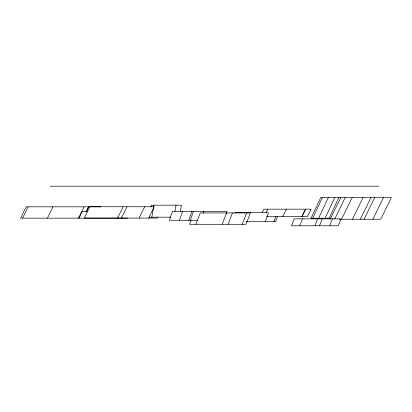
<?xml version="1.0" encoding="UTF-8"?>
<svg xmlns="http://www.w3.org/2000/svg" width="412" height="412" viewBox="0 0 412 412"><rect width="100%" height="100%" fill="white"/><g stroke="black" fill="none" stroke-linecap="round" stroke-linejoin="round"><path stroke-width="0.62" d="M150.931 207.071L151.261 205.176L181.414 205.176L180.312 211.495M151.848 217.175L153.939 205.176M174.915 211.495L176.012 205.176M265.38 221.62L268.408 212.695L234.552 212.695M273.965 221.62L275.783 216.269M277.446 216.269L275.633 221.62L246.278 221.62M179.441 220.281L182.634 211.33M188.722 220.281L191.92 211.33M190.231 220.281L193.429 211.33M203.157 213.117L203.796 211.33M226.368 213.117L227.012 211.33L172.53 211.33L169.332 220.281L197.338 220.281M299.74 225.802L302.449 218.834M314.912 225.802L317.621 218.834M319.547 225.802L322.256 218.834M329.76 225.802L332.469 218.834M341.002 218.834L338.293 225.802L291.433 225.802L294.147 218.834L339.735 218.834M191.225 220.116L189.597 224.288L246.016 224.288L250.429 212.958L200.258 212.958L195.839 224.288M222.166 224.288L226.585 212.958M228.078 224.288L232.497 212.958M242.215 224.288L246.633 212.958M312.703 218.247L322.39 197.544M318.62 218.247L328.312 197.544M325.094 218.247L334.781 197.544M329.157 218.247L338.844 197.544M79.068 218.159L82.204 211.608L87.849 211.608M22.603 218.159L28.14 206.829M47.437 218.159L52.973 206.829M78.46 218.159L83.996 206.829M85.995 211.928L88.487 206.829M86.196 211.928L88.688 206.829M117.631 218.072L123.167 206.742M121.411 218.072L126.948 206.742M139.132 218.072L144.674 206.742M148.67 218.072L154.212 206.742L89.862 206.742L84.321 218.072L157.09 218.072L157.647 216.939M330.156 219.236L340.812 197.544M334.606 219.236L345.261 197.544M341.548 219.236L352.209 197.544M352.425 219.236L363.085 197.544M360.315 219.236L370.975 197.544M364.069 219.236L374.724 197.544M372.85 219.236L383.51 197.544M262.217 212.566L263.917 209.167L311.086 209.167L307.404 216.532L266.677 216.532M266.085 212.566L267.785 209.167M282.771 216.532L286.448 209.167M301.908 216.532L305.591 209.167M301.975 216.532L305.658 209.167M50.161 186.198L378.855 186.198M101.017 206.829L26.136 206.829L20.6 218.159L127.746 218.159M149.17 217.175L170.995 217.175M330.98 218.247L311.055 218.247L320.742 197.544L391.4 197.544L380.745 219.236L339.024 219.236"/></g></svg>
